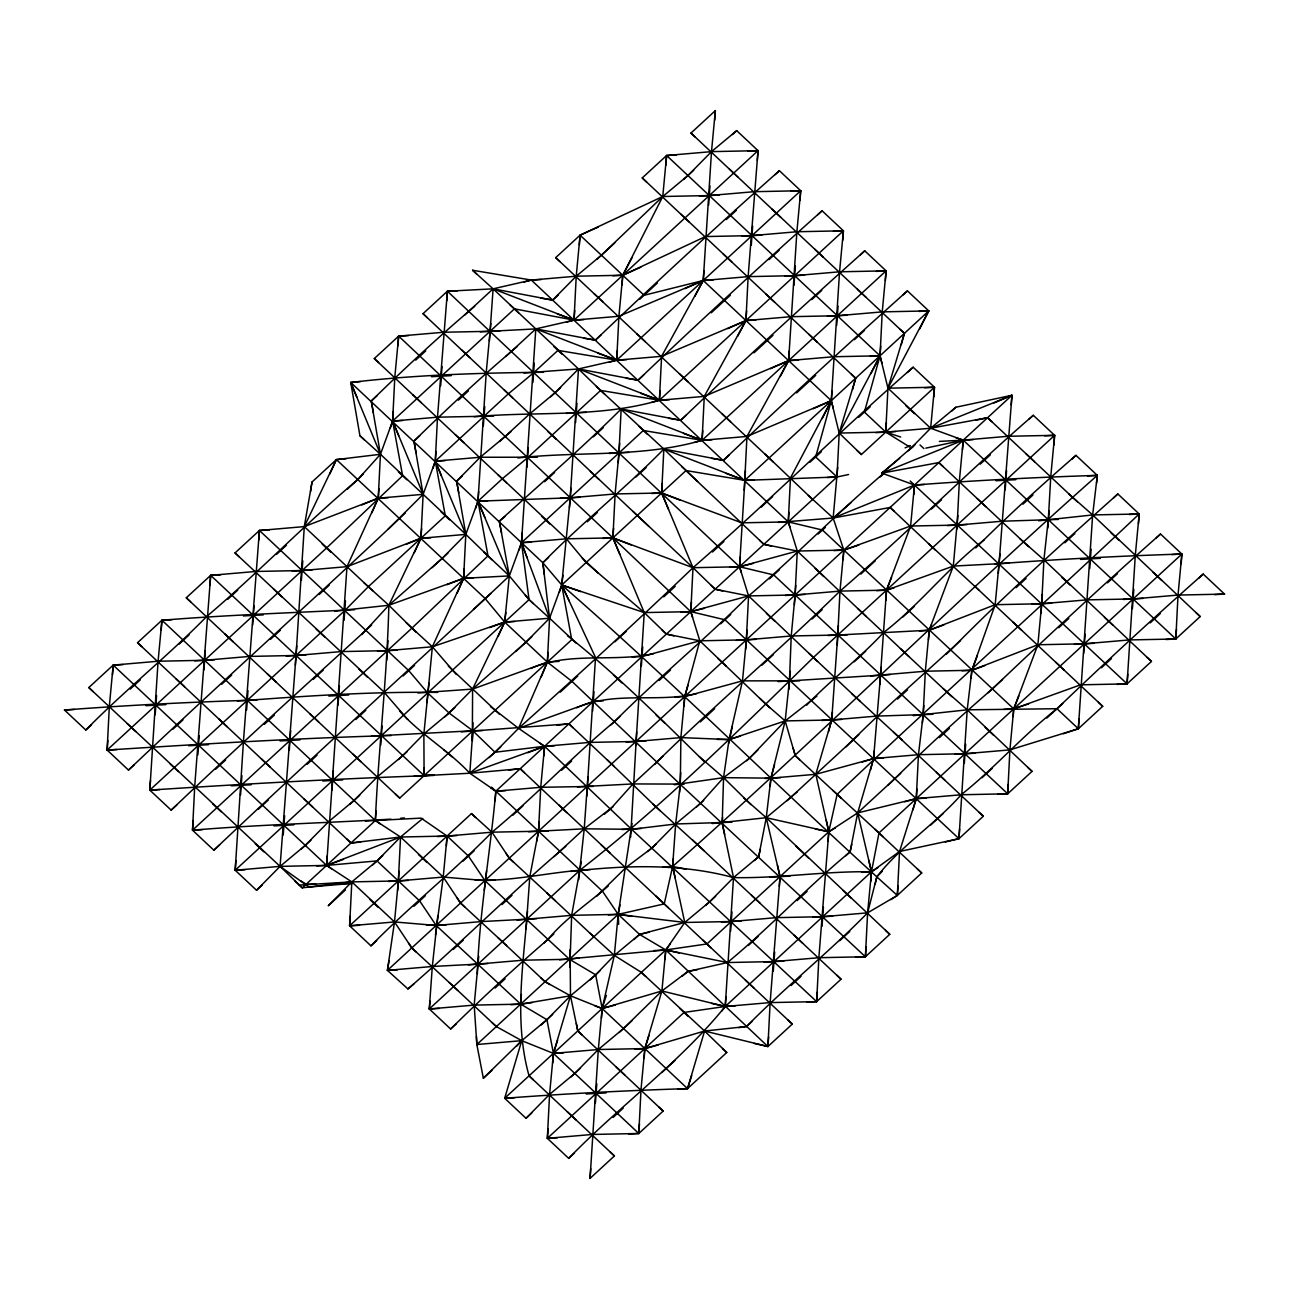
<?xml version="1.0" encoding="UTF-8"?>
<svg xmlns="http://www.w3.org/2000/svg" width="1289" height="1289" viewBox="0 0 1289 1289"><rect width="100%" height="100%" fill="white"/><g stroke="black" fill="none" stroke-linecap="round" stroke-linejoin="round"><path stroke-width="1.5" d="M424.21 767.6L424.097 775.64L434.006 774.802M472.354 740.482L472.95 722.726M635.864 745.413L644.258 612.597L612.903 537.867L398.655 336.123L374.293 358.568L378.563 362.563M680.673 772.594L679.577 792.252M422.776 818.483L400.557 837.012L377 860.907L351.816 881.885L349.609 925.808L370.958 945.836L376.694 940.567M387.957 640.665L386.781 660.306M533.324 1079.828L529.054 1075.832C514.005 1022.129 523.06 965.928 527.491 911.387M586.753 796.328L595.518 657.471L561.73 584.997L542.83 562.729L350.737 382.462C414.687 374.841 479.186 372.924 543.523 372.279M529.054 1075.832L614.418 1155.943L590.056 1178.388L598.305 1049.52L602.156 1008.497L614.337 955.391L618.188 914.368L631.997 823.526M744.252 490.352L746.959 436.439L788.61 360.614L789.303 350.962M789.11 689.18L791.237 635.976L795.087 594.97L797.279 551.048L788.256 521.884L790.463 477.945L831.292 400.67L831.985 391.018M790.35 671.376L785.178 720.922L770.919 778.153L766.246 817.709L758.689 856.605L754.387 860.569M837.27 645.016L839.977 591.103L843.812 550.081L833.161 518.017L837.689 467.343M911.226 447.944L885.736 432.105L887.944 388.182L904.411 333.352L690.985 133.057L715.347 110.612L714.654 120.264M886.01 600.126L886.51 590.136L910.614 526.041L914.465 485.035L881.902 473.127L914.981 444.705M956.954 529.086L959.354 481.168L963.205 440.145L930.642 428.238L887.944 388.182L880.033 355.796L882.24 311.874L886.091 270.851L864.742 250.823C802.596 306.331 741.03 362.644 680.737 420.278L668.975 418.313M472.322 740.724L472.596 689.083L504.676 622.071L505.868 612.356M107.825 740.402L107.132 750.053L128.481 770.081L134.217 764.812M112.497 674.759L113.19 665.108L158.08 661.241L204.613 660.29L249.502 656.423L296.035 655.473L340.924 651.606L387.457 650.639L432.363 646.772L504.676 622.071L549.565 618.204L576.344 643.292M150.507 780.457L149.814 790.109L171.163 810.137L176.899 804.868M155.179 714.831L156.565 695.528M161.238 629.886L161.931 620.235C226.042 615.095 290.315 612.807 354.539 609.745M193.189 820.513L192.512 830.18L213.845 850.208L219.581 844.923M197.878 754.887L199.247 735.584M203.92 669.942L205.305 650.639M209.978 584.997L210.671 575.345L255.56 571.478L302.093 570.528L346.983 566.661L420.923 538.254L465.812 534.387L492.14 559.909M235.871 860.585L235.194 870.236L256.527 890.264L262.263 884.979M240.56 794.942L241.929 775.64M246.618 709.997L247.987 690.695M252.66 625.068L254.046 605.766M258.718 540.123L259.411 530.472L304.301 526.605L378.241 498.199L423.13 494.332L465.812 534.387L463.605 578.31L457.208 593.037M283.242 834.998L284.611 815.695M289.3 750.069L290.67 730.75M295.358 665.124L296.728 645.821M301.4 580.179L302.786 560.876M327.309 855.751L326.616 865.402L331.499 868.77M331.982 790.125L333.352 770.822M338.04 705.18L339.41 685.877M344.082 620.235L345.468 600.932M378.934 488.547L378.241 498.199L371.828 512.909M350.302 916.157L349.609 925.808L359.55 925.293M393.29 411.4L392.613 421.052L390.229 428.351M397.979 345.774L398.655 336.123L443.561 332.256L499.778 331.096M376.05 810.878L375.357 820.529L302.238 887.847L295.084 881.128M380.722 745.235L382.092 725.933M421.616 528.603L420.923 538.254L414.349 552.675M397.657 890.586L399.042 871.283M435.988 451.472L435.295 461.124L432.911 468.423M440.661 385.83L442.03 366.527M446.719 300.885L447.396 291.233L493.107 288.833L531.326 280.067L576.231 276.2L622.764 275.25L640.907 267.161M427.03 702.602L432.363 646.772L463.605 578.31L464.298 568.658M435.473 935.137L443.239 877.068L447.09 836.045L421.068 818.112L365.415 821.045M446.397 845.697L447.09 836.045L491.979 832.178L548.212 831.034M478.67 491.528L477.977 501.179L475.593 508.478M483.343 425.886L484.728 406.583M489.401 340.957L493.107 288.833L472.596 270.255L531.326 280.067L541.267 279.536M505.771 790.64L495.83 791.172L469.808 773.239L472.837 730.766L449.055 712.978L427.706 692.95L408.806 670.683L259.411 530.472L235.033 552.917L239.303 556.912M477.333 973.727C479.363 912.435 490.352 852.11 495.83 791.172L836.996 476.994L848.613 474.513M484.213 890.248L486.549 870.816M495.137 800.823L495.83 791.172L490.787 787.869M522.174 533.034L521.481 542.685L529.054 599.627L533.324 603.639M526.847 467.408L528.232 448.105M532.905 382.462L534.274 363.16M552.739 1063.038L553.416 1053.387L546.923 1019.68L520.708 1004.147L521.401 994.48M526.073 928.853L529.795 876.729L538.512 831.228L539.205 821.576M548.051 652.476L547.358 662.127L541.316 676.773M574.701 310.472L574.024 320.123L566.532 322.169M579.389 244.846L580.066 235.178L662.755 196.508L687.955 175.53L711.496 151.635L736.696 130.64L758.029 150.668L757.352 160.319M543.877 755.934L544.57 746.283L518.549 728.349L490.497 706.565M569.529 507.463L570.914 488.16M575.587 422.518L576.973 403.215M548.051 1128.681L547.358 1138.332L568.707 1158.36L574.443 1153.075M570.141 949.606L570.479 995.785L577.794 1030.942L582.064 1034.954M617.383 350.527L616.706 360.179L609.23 362.225M622.071 284.901L622.764 275.25L662.755 196.508L666.606 155.502L711.496 151.635L758.029 150.668L748.136 276.636L745.928 320.558L737.582 336.365M587.945 776.687L584.223 828.811L578.729 879.614M592.618 711.061L593.987 691.758M613.596 528.216L612.903 537.867L619.8 554.189M618.269 462.574L619.655 443.271M590.056 1178.388L590.733 1168.736M595.421 1103.094L596.791 1083.791M601.464 1018.149L602.156 1008.497L606.329 995.398M665.914 165.153L666.606 155.502L676.548 154.97M660.081 390.599L659.388 400.251L651.912 402.281M636.685 731.814L630.643 837.222M641.358 666.171L642.728 646.869M662.337 483.343L661.644 492.994L692.999 567.708L715.153 589.202L722.758 591.023M639.473 1123.847L638.796 1133.498L628.855 1134.03M644.162 1058.221L644.838 1048.569L661.902 990.967L665.752 949.945L684.765 922.473L709.949 901.494L733.505 877.6L758.689 856.605L760.365 849.129M703.923 270.851L703.246 280.503L694.884 296.309M708.612 205.209L709.981 185.906M665.06 959.596L665.752 949.945L670.409 943.822M702.763 430.655L702.07 440.306L694.594 442.353M684.04 706.227L684.733 696.576L699.814 640.81L690.791 611.647L692.999 567.708C767.761 502.388 838.366 432.54 913.144 367.204L934.477 387.232L933.8 396.883M691.468 601.995L690.791 611.647L692.628 617.383M746.621 310.907L745.928 320.558L704.277 396.384L702.07 440.306C642.18 457.772 579.18 451.134 517.84 457.949M751.294 245.264L752.663 225.962M745.445 470.711L739.532 566.757L748.555 595.921L746.347 639.843L742.496 680.866L729.058 739.548L723.564 777.654L722.178 823.043L733.505 877.6L725.24 1006.467L721.743 1011.059M740.208 557.106L739.532 566.757L741.368 572.493M722.597 817.242L722.178 823.043L724.692 834.628M745.654 649.495L747.024 630.192M725.933 996.816L725.24 1006.467C679.255 1063.264 619.268 1106.059 568.707 1158.36M730.605 931.174L731.975 911.871M793.976 285.32L795.345 266.017M800.034 200.391L800.711 190.74L779.378 170.696C716.99 225.929 655.698 282.678 595.357 340.151L583.611 338.185M790.109 527.62L788.256 521.884L788.949 512.216M794.395 604.622L795.764 585.319M768.615 1036.872L767.922 1046.523L754.242 1043.446M773.287 971.229L774.673 951.926M779.346 886.3L780.038 876.633L777.444 865.145M836.658 325.392L838.043 306.073M842.716 240.447L843.409 230.795L822.06 210.768C759.914 266.275 698.348 322.588 638.039 380.207L626.293 378.257M838.446 625.374L831.711 719.971L828.585 731.508M843.135 559.732L843.812 550.081L910.614 526.041L957.147 525.09L1002.036 521.223L1058.333 519.419M817.355 991.982L816.662 1001.634L806.721 1002.165M822.028 926.356L823.413 907.053M828.086 841.411L828.779 831.759L837.157 794.314C936.749 699.766 1039.321 608.376 1139.186 513.989L1117.837 493.961C1060.911 544.796 1003.986 595.631 950.525 650.236L946.239 654.184M880.725 346.145L880.033 355.796L864.403 412.077L885.736 432.105L900.689 437.035M885.398 280.503L886.091 270.851L839.558 271.802L794.668 275.669L748.136 276.636L703.246 280.503L644.097 295.278L580.066 235.178L555.704 257.623L559.974 261.635M612.823 275.765L622.764 275.25L705.454 236.564L751.986 235.613L796.876 231.746L843.409 230.795L839.558 271.802L831.292 400.67L839.203 433.072L885.736 432.105L886.429 422.454M879.759 684.733L886.51 590.136L891.634 577.246M866.095 947.109L865.402 956.76L855.461 957.276M870.768 881.467L871.461 871.815L879.017 832.92L1181.868 554.044L1160.519 534.017C1103.448 584.481 1047.667 636.283 992.401 688.842C956.502 719.89 921.554 751.938 887.912 785.468M913.772 494.686L914.465 485.035C975.338 480.443 1036.292 477.284 1097.31 475.383L1096.585 483.198M898.03 885.769L897.337 895.42L890.908 899.609M916.946 788.981L916.253 798.632L912.966 809.863M923.826 705.486L922.408 722.952M928.499 639.86L929.192 630.208L953.296 566.097L957.84 515.439M962.512 449.797L963.205 440.145L955.729 437.696M959.628 829.036L958.952 838.688L945.272 842.007M964.317 763.394L965.687 744.091M998.331 573.347L1011.946 395.272L955.826 407.26L930.642 428.238L908.471 450.747M1005.194 489.852L1006.58 470.549M1011.253 404.923L1011.946 395.272L930.642 428.238L885.736 432.105M1008.369 784.147L1007.692 793.798L997.75 794.33M1013.186 716.587L1013.734 708.869L1037.854 644.758L1041.705 603.751L1043.913 559.829L1049.262 510.605M1041.013 613.403L1042.382 594.1M1053.935 444.979L1054.628 435.328L1033.295 415.3C967.362 472.241 905.99 534.162 839.977 591.103C780.522 649.398 716.765 703.133 657.342 761.493L654.667 764.474M1079.022 719.101L1078.329 728.752L1063.312 733.763M1083.695 653.459L1085.08 634.156M1089.753 568.513L1091.122 549.211M1127.762 674.211L1127.069 683.863L1117.128 684.395M1132.435 608.585L1133.821 589.282M1138.493 523.64L1139.186 513.989L1092.653 514.939L1038.644 520.788M1176.503 629.338L1175.81 638.99L1165.868 639.505M1181.175 563.696L1181.868 554.044C1120.85 555.946 1059.896 559.104 999.023 563.696L995.189 564.147M490.819 323.491L486.243 372.312L477.977 501.179L487.983 555.881L411.836 628.21L192.512 830.18L194.72 786.242L210.671 575.345L220.612 574.83M430.027 1001.15L429.285 1008.965L450.634 1028.993L456.37 1023.708M478.751 956.261L474.175 1005.098L476.849 1044.525L483.343 1078.232L491.931 1070.321M874.619 828.94L921.699 872.975L897.337 895.42L867.61 912.838L822.72 916.705L776.187 917.655L731.298 921.522L684.765 922.473L639.537 934.412L614.337 955.391L595.663 974.806L570.479 995.785L553.416 1053.387L549.565 1094.393L547.358 1138.332L557.299 1137.8M715.347 110.612L711.496 151.635L703.246 280.503L661.595 356.312L659.388 400.251C599.192 418.007 535.837 411.127 474.094 416.766M673.357 858.651L672.616 866.466L664.238 903.911L792.3 1024.078L767.922 1046.523L704.584 1031.023L641.374 972.389L614.337 955.391L589.556 932.817M728.688 743.463L732.378 726.19M770.194 785.968L770.919 778.153L774.56 764.683M832.436 712.156L831.711 719.971L815.808 774.286L828.779 831.759L818.869 957.711L816.662 1001.634L770.129 1002.6L725.24 1006.467L684.056 1012.445L547.358 1138.332L592.263 1134.465L638.796 1133.498L663.158 1111.07L577.794 1030.942L576.344 1023.45M881.177 667.267L873.571 758.56L870.462 770.113M874.313 750.762L873.571 758.56L857.684 812.892L850.112 851.787L845.81 855.751M971.149 678.078L971.874 670.264L995.172 604.702L999.926 553.932M1047.844 528.071L1050.777 476.334L1054.628 435.328L1008.095 436.278L963.205 440.145L925.84 448.137M581.307 861.922L571.655 915.335L569.835 967.249M428.899 683.234L423.872 733.957L424.097 775.64L210.671 575.345L186.293 597.79L190.563 601.802M562.922 575.281L561.73 584.997L559.345 592.296M310.568 491.625L312.002 482.038L336.381 459.593L380.448 454.276L423.13 494.332L420.923 538.254L388.843 605.266L361.822 634.575M389.069 960.579L387.425 970.359L407.936 988.937L413.866 983.99M437.809 915.689L432.314 966.492L429.285 1008.965L439.227 1008.433M536.869 841.008L538.512 831.228L540.719 787.305L544.57 746.283L539.527 742.996M312.002 482.038L304.301 526.605L296.035 655.473L280.084 866.369L256.527 890.264M620.009 904.894L618.188 914.368L618.672 924.374M851.787 844.295L850.112 851.787C807.623 886.961 769.936 927.371 727.447 962.545L687.907 971.439L661.902 990.967L623.505 1028.525L598.305 1049.52L574.765 1073.415L549.565 1094.393L526.025 1118.304L504.676 1098.26L521.739 1040.658L546.923 1019.68L570.479 995.785L602.156 1008.497L687.536 1088.625L726.754 1052.501L704.584 1031.023L644.838 1048.569L634.913 1049.085M875.134 884.335L876.81 876.842C901.075 845.568 935.137 824.396 961.159 794.765C994.85 768.018 1022.983 735.213 1056.996 708.724C1104.786 662.804 1153.51 617.914 1203.201 574.072L1224.55 594.1L1214.609 594.632M852.545 389.487L855.67 378.225L642.244 177.93L666.606 155.502L880.033 355.796L881.982 363.321M901.285 344.614L904.411 333.352L900.141 329.34M688.02 685.345L684.733 696.576L680.882 737.598L680.318 784.437L675.645 823.993L672.616 866.466L684.765 922.473L618.188 914.368L571.655 915.335L517.002 920.04M649.012 1035.47L644.838 1048.569L641.004 1089.576L638.796 1133.498L553.416 1053.387L557.589 1040.287M691.694 1075.525L687.536 1088.625L677.595 1089.141M519.096 549.984L521.481 542.685L535.805 328.888L493.107 288.833L464.443 315.225M977.384 655.602L971.874 670.264L967.201 709.82L958.952 838.688L899.545 851.497L871.461 871.815L725.24 1006.467L711.56 1003.39M1018.874 695.963L1013.734 708.869L1009.899 749.876L1007.692 793.798L961.159 794.765L916.253 798.632L857.684 812.892L828.779 831.759L706.92 943.967L665.752 949.945L559.507 959.789M931.528 624.633L929.192 630.208L925.341 671.215L923.133 715.137L918.461 754.693L916.253 798.632L899.545 851.497L897.337 895.42C783.986 793.508 676.709 685.071 561.73 584.997L570.221 497.812L578.487 368.944L535.805 328.888L480.153 331.821M329.791 474.014L336.381 459.593L346.129 458.755M498.102 636.492L504.676 622.071L509.316 575.909L521.481 542.685L643.34 430.494L702.07 440.306L712.011 439.775M822.205 418.571L831.292 400.67L703.246 280.503L618.913 316.256L574.024 320.123L535.805 328.888L505.691 356.602M870.945 373.681L880.033 355.796L833.5 356.747L788.61 360.614L704.277 396.384L659.388 400.251L600.642 390.422L578.487 368.944L523.898 373.004M919.685 328.808L928.773 310.907L907.424 290.879C845.278 346.387 783.728 402.7 723.419 460.334L711.673 458.368M632.029 257.687L622.764 275.25L618.913 316.256L616.706 360.179L578.487 368.944L554.931 392.839L529.747 413.833L499.649 441.547M780.264 376.42L788.61 360.614L796.876 231.746L800.711 190.74L754.194 191.69L709.288 195.557L662.755 196.508L601.415 255.222L576.231 276.2L552.675 300.095L540.929 298.13M884.125 472.95C837.512 512.555 795.281 556.542 748.555 595.921C705.389 639.328 657.793 678.03 614.644 721.437C572.155 756.611 534.468 797.005 491.979 832.178C453.229 871.799 409.709 906.231 370.958 945.836M516.631 1046.169L521.739 1040.658L553.416 1053.387L563.357 1052.855M437.648 692.419C374.148 691.516 310.681 695.673 247.295 700.346C186.277 702.247 125.323 705.421 64.45 709.997L85.799 730.025C124.55 690.421 168.069 655.972 206.82 616.368C258.654 572.477 305.702 523.447 357.714 479.621L363.256 473.998M128.481 770.081C219.71 683.234 313.839 599.756 405.31 512.941M171.163 810.137C236.95 747.282 304.446 686.296 371.667 624.988M213.845 850.208C311.326 757.69 411.545 668.363 509.316 575.909L499.326 521.207C540.204 484.003 582.048 448.04 621.169 409L680.737 420.278L686.457 414.994M494.831 880.065L484.906 880.596L443.239 877.068L398.349 880.935L351.816 881.885L328.26 905.78L345.468 889.942M450.634 1028.993C482.15 998.008 514.617 968.055 548.115 939.23C565.436 918.413 588.01 903.589 608.279 886.026M975.725 547.922C1007.998 515.842 1041.528 485.099 1075.977 455.355L1097.31 475.383L1092.653 514.939L1078.329 728.752L1009.899 749.876L964.994 753.743L918.461 754.693L873.571 758.56L815.808 774.286L770.919 778.153L723.564 777.654L674.356 784.743M882.353 871.219L876.81 876.842L867.61 912.838L865.402 956.76L818.869 957.711L773.98 961.578L727.447 962.545L665.752 949.945L653.829 950.573M757.98 749.876L746.718 760.768M846.051 746.863C882.675 709.772 922.038 675.742 960.482 640.585M483.343 1078.232L521.739 1040.658L496.346 1026.576L492.076 1022.58M1087.384 475.915L1097.31 475.383C953.119 602.865 816.936 739.145 672.616 866.466L662.691 866.981M388.07 529.312L423.13 494.332L435.295 461.124L437.503 417.185L447.396 291.233L457.096 291.04M473.45 609.439L490.883 593.407M427.303 317.69L423.034 313.678L447.396 291.233L739.532 566.757L773.738 574.942L1007.692 793.798L1032.054 771.37L967.201 709.82L943.242 688.697M377 395.755L371.264 401.024L380.448 454.276L378.241 498.199L346.983 566.661L326.616 865.402L351.816 881.885L394.498 921.941L411.787 947.914L416.057 951.926M415.703 360.114L425.741 350.866M93.082 691.565L88.812 687.553L113.19 665.108L123.132 664.592M141.822 646.675L137.552 642.679L161.931 620.235L171.872 619.703M85.799 730.025L91.519 724.74M130.237 689.099L140.259 679.867M178.978 644.226L189 634.978M227.718 599.337L237.74 590.104M276.442 554.463L286.48 545.215M347.482 489.047L357.714 479.621L380.448 454.276L392.613 421.052L394.821 377.129L398.655 336.123L408.597 335.591M558.411 294.81L552.675 300.095L493.107 288.833L574.024 320.123L583.949 319.608M597.113 259.17L614.74 242.944M683.653 179.493L693.691 170.245M732.394 134.604L736.696 130.64M419.682 435.811L413.946 441.096L423.13 494.332L392.613 421.052L514.456 308.861L574.024 320.123L758.029 150.668L748.103 151.2M458.385 400.17L468.423 390.921M172.919 729.171L182.957 719.923M221.66 684.282L231.698 675.049M270.4 639.392L280.422 630.16M319.14 594.519L329.162 585.27M601.093 334.882L595.357 340.151L535.805 328.888L616.706 360.179L626.647 359.663M639.795 299.241L657.422 283M726.335 219.549L736.373 210.3M775.076 174.66L779.378 170.696M462.364 475.867L456.628 481.151L465.812 534.387L442.272 558.282L388.843 605.266L334.834 611.115M550.629 396.803L560.667 387.554M432.041 567.708L448.008 553.013M215.601 769.227L225.639 759.978M264.342 724.337L274.38 715.105M313.082 679.464L323.12 670.216M643.775 374.938L638.039 380.207L578.487 368.944L659.388 400.251L669.329 399.719M711.254 312.792L730.315 295.245M769.017 259.605L779.055 250.372M817.758 214.715L822.06 210.768M544.586 481.748L554.608 472.499M593.327 436.858L603.349 427.626M258.283 809.283L268.321 800.034M307.024 764.393L317.062 755.161M355.764 719.52L365.802 710.271M403.07 675.952L414.542 665.398M753.952 352.848L772.997 335.301M811.699 299.66L821.738 290.428M860.44 254.787L864.742 250.823M548.566 557.444L542.83 562.729L549.565 618.204L547.358 662.127L518.549 728.349L494.992 752.244L469.808 773.239L414.156 776.171M587.268 521.803L597.306 512.555M636.009 476.914L646.047 467.681M300.965 849.338L311.003 840.106M349.706 804.465L359.744 795.216M398.446 759.575L407.131 751.584M444.753 716.942L454.791 707.693M515.793 651.525L531.761 636.83M729.155 455.049L723.419 460.334L663.851 449.055L600.642 390.422L527.539 457.756L502.356 478.735L477.977 501.179L465.812 534.387L435.295 461.124L508.398 393.79L533.598 372.811L557.96 350.366L616.706 360.179L661.595 356.312L745.928 320.558L790.818 316.691L837.351 315.741L882.24 311.874L928.773 310.907L887.944 388.182L934.477 387.232L930.642 428.238L987.567 417.7L1077.346 501.808M796.634 392.903L815.679 375.357M854.398 339.716L864.42 330.483M903.138 294.843L907.424 290.879M395.449 794.088L399.719 798.084L571.736 639.698L561.73 584.997L686.022 470.549L744.752 480.362L754.452 480.169M372.698 864.855L382.736 855.622M489.143 757.642L500.728 746.976M560.28 692.145L577.698 676.097M614.966 641.777L626.438 631.207M663.706 596.888L675.178 586.334M712.446 552.014L723.919 541.444M761.187 507.125L772.659 496.571M809.927 462.252L821.399 451.682M858.667 417.362L870.139 406.808M907.408 372.489L913.144 367.204M513.538 862.164L509.268 858.152L491.979 832.178L471.452 813.601L349.609 925.808L394.498 921.941L436.165 925.47L446.091 924.954M857.104 450.554L861.374 454.55L934.477 387.232L924.551 387.763M413.962 906.248L425.418 895.678M462.703 861.358L474.159 850.804M512.877 815.164L522.899 805.915M561.601 770.274L571.639 761.042M610.341 725.401L620.38 716.152M659.082 680.511L670.554 669.958M720.696 623.779L730.734 614.531M769.436 578.89L779.474 569.657M818.177 534.017L825.363 527.394M880.226 476.882L883.094 474.239M910.985 448.556L913.595 446.155M951.524 411.223L955.826 407.26M407.936 988.937C461.639 942.468 511.556 892.149 565.79 846.325M453.196 949.461L463.234 940.229M501.937 904.588L511.975 895.339M554.012 856.637L584.223 828.811L613.097 806.64M663.062 756.208L632.963 783.938L610.229 809.283L604.315 814.229M700.346 721.888L714.67 708.692M761.944 665.156L773.416 654.603M812.118 618.962L822.156 609.713M860.859 574.072L875.279 560.796M931.512 509.026L941.55 499.778M980.252 464.137L990.274 454.904M1028.993 419.247L1033.295 415.3M495.073 988.067L505.095 978.834M543.813 943.194L553.835 933.945M984.232 539.833C947.786 567.692 919.879 604.75 883.481 632.609C859.602 658.631 830.986 679.48 806.737 705.099M1022.934 504.192L1032.972 494.96M1071.675 459.319L1075.977 455.355M656.407 843.924L647.658 851.594M696.543 806.962L703.713 800.372M816.92 696.108L785.178 720.922L749.586 758.125L723.564 777.654L700.845 802.999L675.645 823.993L652.105 847.888L626.083 867.416L596.533 896.403M854.188 661.789L865.66 651.235M902.928 616.915L914.449 606.297M476.463 1036.533L476.849 1044.525L618.188 914.368L664.238 903.911L601.173 844.859M541.122 1025.029L552.659 1014.395M589.927 980.075L599.965 970.843M633.962 939.536L639.537 934.412L649.124 932.221M1016.054 587.687L1026.092 578.439M1064.795 542.798L1074.833 533.565M1113.535 497.925L1117.837 493.961M787.144 800.695L858.78 734.714M897.498 699.073L907.52 689.841M705.647 905.458L715.685 896.209M514.617 1097.745L504.676 1098.26L665.752 949.945L679.432 953.022M526.025 1118.304L531.761 1113.019M570.463 1077.378L580.501 1068.13M619.203 1032.489L632.222 1020.501M900.657 773.319L857.684 812.892L871.461 871.815L867.61 912.838C828.859 952.442 785.339 986.875 746.589 1026.495L738.742 1027.639M939.359 737.679L949.397 728.43M988.099 692.789L1002.52 679.512M1058.736 627.743L1068.774 618.494M1107.477 582.854L1117.515 573.621M1156.217 537.98L1160.519 534.017M748.329 945.514L758.367 936.265M797.069 900.624L807.107 891.392M613.145 1117.434L623.183 1108.186M661.885 1072.545L674.904 1060.573M930.449 825.25L943.339 813.375M982.041 777.734L992.079 768.502M1046.861 718.037L1062.716 703.44M1101.434 667.799L1111.456 658.55M1150.175 622.909L1160.197 613.677M1198.899 578.036L1203.201 574.072M752.309 1021.21L746.589 1026.495L704.584 1031.023L687.536 1088.625C626.502 1090.51 565.565 1093.684 504.676 1098.26M791.027 985.569L801.049 976.337M839.751 940.696L849.789 931.448M893.551 732.152L983.314 816.243L958.952 838.688L724.998 619.816L690.791 611.647L644.258 612.597L561.73 584.997L549.565 618.204L526.025 642.099L472.596 689.083L449.055 712.978L423.872 733.957L402.748 755.612L377.564 776.606L354.008 800.501L328.824 821.48L305.267 845.375L280.084 866.369L235.194 870.236L243.444 741.368L259.411 530.472L269.337 529.94M974.645 586.124L1102.707 706.308L1078.329 728.752L1056.996 708.724L967.201 709.82L913.192 715.669M1019.937 538.705L1043.913 559.829L1151.448 661.434L1127.069 683.863L1080.536 684.83L1013.734 708.869L1003.809 709.385M1068.678 493.816L1092.653 514.939L1200.188 616.545L1175.81 638.99L1129.277 639.94L1084.387 643.807L1037.854 644.758L971.874 670.264L961.932 670.779M692.596 840.041L841.04 979.205L816.662 1001.634L631.578 829.31L544.57 746.283L494.992 752.244L472.837 730.766L371.474 736.116M743.705 797.923L766.246 817.709L889.764 934.316L865.402 956.76L680.318 784.437L571.962 681.382L547.358 662.127L504.676 622.071L484.954 598.338L336.381 459.593L304.301 526.605L372.602 590.7M778.33 522.399L833.161 518.017L850.949 502.726M474.674 306.331C438.888 336.477 404.698 368.332 371.264 401.024L373.407 412.754M517.356 346.387C481.587 376.533 447.38 408.404 413.946 441.096L416.089 452.81M511.298 431.332L480.185 457.257L456.628 481.151L458.787 492.865M505.256 516.277L499.326 521.207L501.566 532.824M899.674 458.32L881.902 473.127L938.827 462.59L1028.606 546.681M797.375 791.784L766.246 817.709L712.237 823.558M681.978 976.369L687.907 971.439L697.526 969.666M885.108 470.807L881.902 473.127L963.205 440.145L1175.81 638.99L1178.017 595.067L1181.868 554.044L1171.927 554.576M877.873 867.626L871.461 871.815L861.519 872.347M835.385 827.892L828.779 831.759L815.276 829.004M598.225 227.09L580.066 235.178L576.231 276.2L574.024 320.123L557.251 313.872M685.087 288.591L703.246 280.503L713.171 279.971M727.769 328.647L745.928 320.558L755.87 320.026M770.451 368.702L788.61 360.614L798.552 360.098M813.133 408.758L831.292 400.67L833.242 408.194M993.658 403.086L1011.946 395.272L387.425 970.359L397.366 969.827M905.104 447.863L910.405 445.591M361.79 504.917L378.241 498.199L388.182 497.667M406.293 544.232L420.923 538.254L430.864 537.739M808.364 495.427L833.161 518.017L914.465 485.035L924.406 484.503M446.977 584.707L463.605 578.31L509.316 575.909L529.054 599.627L549.565 618.204L521.481 542.685L566.37 538.818L612.903 537.867L692.999 567.708L739.532 566.757L753.195 563.438M530.73 668.524C569.319 651.235 613.612 662.627 653.765 653.668M576.666 707.79C614.192 690.807 657.422 702.94 696.447 693.724M527.894 752.695L544.57 746.283L589.46 742.416L635.993 741.465L680.882 737.598L729.058 739.548L740.45 736.116M489.627 627.582L504.676 622.071L514.617 621.556M399.558 710.932C420.456 734.44 448.33 750.262 469.808 773.239L544.57 746.283L554.512 745.767M944.031 624.859L929.192 630.208L919.428 631.046M343.438 859.344L326.616 865.402L316.675 865.934M984.86 665.591L971.874 670.264L925.341 671.215L870.687 675.919M833.886 550.612L843.812 550.081L858.845 545.07M1028.767 703.842L1013.734 708.869L822.479 530.053L788.256 521.884L741.739 522.835L661.644 492.994L615.111 493.945L570.221 497.812L477.977 501.179L509.316 575.909L483.713 551.869M894.115 587.8L886.51 590.136L876.568 590.668M862.18 762.008L873.571 758.56L883.513 758.045M523.85 282.114L531.326 280.067L788.256 521.884M904.701 801.774L916.253 798.632L926.195 798.1M615.401 1004.985L602.156 1008.497L594.89 1005.855M658.099 1045.041L644.838 1048.569L598.305 1049.52L553.416 1053.387M704.455 608.311L690.791 611.647L680.85 612.162M975.966 420.182L987.567 417.7L991.837 421.712M833.161 518.017L890.103 507.463L935.556 550.21M570.801 871.428C625.004 865.29 680.334 863.147 733.505 877.6C779.636 878.502 825.314 870.913 871.461 871.815L868.867 860.327M510.766 1004.663L520.708 1004.147L570.479 995.785L545.086 981.702L540.816 977.69M579.18 957.936L569.448 959.258L522.915 960.208L468.261 964.913M1044.686 435.843L1054.628 435.328L813.391 657.471C738.307 730.992 663.336 805.158 580.372 869.833L429.285 1008.965L474.175 1005.098L520.708 1004.147L532.389 1002.552M557.041 725.272L568.932 723.838L614.321 766.601M508.527 770.129L520.192 768.727L567.031 812.811M299.322 885.108L351.816 881.885L352.638 883.336L309.022 887.041L280.084 866.369L88.812 687.553M351.816 881.885L302.238 887.847L280.084 866.369L326.616 865.402L377 860.907L419.698 900.963L436.165 925.47L520.708 1004.147M461.285 731.878L568.932 723.838L573.202 727.85M469.808 773.239L520.192 768.727L524.462 772.739M390.857 819.143C324.764 823.027 258.525 824.654 192.512 830.18L202.437 829.649M400.557 818.273L404.424 817.919M360.678 842.104L350.979 842.974L346.709 838.962M360.501 381.608L350.737 382.462L359.921 435.698L364.191 439.71M932.898 714.299L876.601 716.104L831.711 719.971L785.178 720.922L729.058 739.548L717.216 739.419M495.83 791.172L540.719 787.305L593.166 786.403M684.217 784.099L632.963 783.938L577.311 786.87M641.342 828.473L621.878 829.52M731.943 822.189L675.645 823.993L631.578 829.31L584.223 828.811L528.571 831.743M476.849 1044.525L521.739 1040.658M559.12 661.37L547.358 662.127L472.596 689.083L417.878 692.983M699.363 196.073L719.23 195.026M790.785 191.255L800.711 190.74L616.706 360.179L598.08 353.25M742.045 236.145L761.912 235.097M833.467 231.311L843.409 230.795L659.388 400.251L640.762 393.306M784.727 276.2L804.594 275.153M876.149 271.383L886.091 270.851L702.07 440.306L683.444 433.362M827.409 316.256L847.292 315.209M918.831 311.439L928.773 310.907L744.752 480.362L726.142 473.417M431.412 376.71L451.279 375.647M870.091 356.312L880.033 355.796L839.203 433.072L836.996 476.994L827.071 477.526M402.539 420.536L392.613 421.052L402.603 475.754L326.455 548.083L107.132 750.053L109.339 706.13L113.19 665.108L326.616 865.402L400.557 837.012L447.09 836.045L468.439 856.073L484.906 880.596L506.239 900.624L569.448 959.258L595.663 974.806L602.156 1008.497L661.902 990.967L725.24 1006.467L735.181 1005.936M566.338 413.398L586.221 412.351M875.811 432.637L895.678 431.589M445.237 460.592L435.295 461.124L445.301 515.809L368.332 586.688L344.775 610.583L149.814 790.109L158.08 661.241L161.931 620.235L375.357 820.529L380.239 823.897M537.481 457.224L480.185 457.257L435.295 461.124L441.402 475.705M609.02 453.454L628.903 452.407M939.359 441.402L973.147 439.63M560.28 498.327L580.163 497.28M651.718 493.51L661.644 492.994L680.028 500.1M995.946 480.733L1015.829 479.685M531.422 542.17L521.481 542.685L527.12 557.718M602.978 538.399L612.903 537.867L631.304 544.989M1129.245 514.504L1139.186 513.989L1135.335 554.995L1127.069 683.863L910.195 481.023M947.206 525.606L967.088 524.559M292.152 571.059L312.035 570.012M729.59 567.289L739.532 566.757L797.279 551.048L843.812 550.081M1008.949 563.164L953.296 566.097L886.51 590.136L839.977 591.103L795.087 594.97L748.555 595.921L715.153 589.202L710.884 585.19M1080.504 559.394L1100.371 558.346M243.412 615.933L263.294 614.885M785.146 595.486L805.013 594.438M1031.764 604.267L1051.631 603.22M1123.186 599.449L1143.069 598.402M194.671 660.822L214.554 659.775M286.094 655.988L305.976 654.941M377.532 651.171L397.399 650.123M736.406 640.375L756.272 639.328M827.828 635.541L929.192 630.208L995.172 604.702L1041.705 603.751L1086.595 599.884L1133.128 598.934L1178.017 595.067L1224.55 594.1M632.109 657.052L642.051 656.52L699.814 640.81L746.347 639.843L791.237 635.976L847.453 634.832M1074.446 644.339L1094.329 643.292M64.45 709.997L74.391 709.466M145.931 705.695L165.814 704.648M237.369 700.878L257.236 699.83M328.792 696.06L348.658 694.997M890.393 674.566L778.218 681.607M799.776 680.834L742.496 680.866L684.733 696.576L674.792 697.107M603.236 700.878L593.311 701.409L518.549 728.349C577.553 675.613 635.912 622.41 692.999 567.708L633.012 511.427M117.073 749.537L107.132 750.053C201.777 744.043 296.438 738.194 391.244 735.552M188.629 745.751L208.496 744.704M280.051 740.933L299.918 739.886M821.77 720.487L841.653 719.439M626.051 741.981L645.934 740.933M159.755 789.593L149.814 790.109C244.411 783.921 339.039 778.588 433.781 775.446M231.311 785.823L251.178 784.775M322.733 780.989L342.6 779.942M955.068 754.274L974.935 753.227M764.957 778.475L780.86 777.638M273.993 825.878L293.86 824.831M437.148 836.577L457.031 835.53M245.136 869.704L235.194 870.236L529.054 599.627L525.268 595.18M388.408 881.45L408.291 880.403M770.097 877.164L789.964 876.117M536.707 918.67L481.055 921.603L436.165 925.47L426.433 924.986M608.247 914.9L618.188 914.368L632.061 916.35M721.357 922.054L741.223 920.991M812.779 917.22L832.662 916.173M487.967 963.56L432.314 966.492L387.425 970.359L394.498 921.941L398.349 880.935L400.557 837.012L375.357 820.529C378.499 748.683 387.135 677.176 388.843 605.266L363.933 582.709M764.039 962.11L783.921 961.062M586.173 1093.974L606.039 1092.927M493.719 416.041L437.503 417.185L392.613 421.052L398.72 435.634M487.677 500.986L477.977 501.179L484.873 517.501M473.305 578.117L463.605 578.31L388.843 605.266L416.105 632.206M472.837 730.766L482.521 730.573M590.072 869.624C551.724 871.38 513.747 881.74 475.174 880.097M315.805 884.093L306.105 884.302L301.062 880.999M327.438 883.851L352.638 883.336M686.119 869.221L672.616 866.466L675.21 877.954M771.499 546.133L763.894 544.312L759.624 540.317M674.018 635.896L666.413 634.075L662.143 630.079M580.678 591.603L561.73 584.997L569.335 601.222M550 984.619L545.086 981.702L498.005 937.667M443.706 749.65L452.584 757.223M499.375 714.17L448.298 666.059M699.283 756.595L723.564 777.654L750.955 804.578M598.193 573.122L582.322 558.105M555.704 257.623L773.287 461.945M900.415 648.657L951.91 696.688M510.057 304.881L518.613 312.889M851.691 693.546L902.219 740.128M423.034 313.678L512.555 397.818M769.871 707.79L759.93 698.429M374.293 358.568L506.496 482.763M832.758 790.334L883.287 836.932M359.921 435.698L380.448 454.276L350.737 382.462L356.844 397.109M660.339 810.845L653.104 804.207M235.033 552.917L383.623 691.661L407.614 719.391M546.729 892.778L593.826 936.813M186.293 597.79L399.719 798.084M137.552 642.679L350.979 842.974L400.557 837.012L443.239 877.068L460.527 903.041L464.797 907.037M449.265 982.54L496.346 1026.576M690.985 133.057L695.254 137.069M729.397 169.117L737.936 177.125M772.079 209.172L780.618 217.18M814.761 249.228L823.3 257.236M857.443 289.284L865.982 297.292M1110.538 532.421L1119.078 540.429M1153.22 572.477L1161.76 580.485M1195.918 612.533L1200.188 616.545M1025.996 453.76L1034.535 461.768M905.845 405.664L914.384 413.672M642.244 177.93L646.514 181.942M680.656 213.99L689.196 221.998M723.338 254.046L731.878 262.054M766.02 294.101L774.56 302.125M808.719 334.173L817.242 342.181M851.401 374.229L855.67 378.225L839.203 433.072L861.374 454.55M1061.798 577.311L1070.337 585.319M1104.48 617.367L1113.019 625.374M1147.178 657.422L1151.448 661.434M920.04 444.963L923.875 448.556M938.827 462.59L943.097 466.586M977.255 498.634L985.795 506.658M978.915 590.136L928.515 543.523M1013.057 622.184L1021.597 630.192M1055.755 662.24L1064.279 670.248M1098.437 702.296L1102.707 706.308M890.103 507.463L894.357 511.475M594.116 293.683L602.656 301.69M636.798 333.738L645.338 341.746M679.496 373.794L688.02 381.802M722.178 413.85L730.718 421.874M764.86 453.921L812.634 499.439M985.102 727.302L993.642 735.31M1027.784 767.358L1032.054 771.37M815.18 568.513L823.719 576.537M857.862 608.585L909.083 656.649M472.596 270.255L476.866 274.251M553.69 346.37L562.23 354.378M596.372 386.426L604.912 394.434M639.07 426.482L647.594 434.49M681.752 466.537L763.894 544.312L797.279 551.048L866.289 616.609M936.362 772.175L944.901 780.199M979.044 812.247L983.314 816.243M766.439 613.403L774.979 621.411M809.121 653.459L860.343 701.522M461.446 349.738L469.986 357.746M504.128 389.794L648.883 526.46M547.632 431.299L556.171 439.323M590.33 471.371L598.869 479.379M717.699 658.276L726.239 666.3M412.706 394.611L421.245 402.619M455.388 434.667L463.927 442.691M498.086 474.739L566.37 538.818L586.108 562.552L644.258 612.597L666.413 634.075L699.814 640.81L765.473 703.81L785.178 720.922L795.297 755.708L799.567 759.72M541.589 516.245L550.129 524.252M917.446 868.979L921.699 872.975M841.427 798.326L795.297 755.708L793.218 748.313M398.333 471.758L406.873 479.766M441.031 511.814L449.571 519.821M613.403 674.953L621.942 682.961M656.085 715.008L664.625 723.032M795.78 846.116L808.67 858.2M842.813 890.248L851.352 898.272M885.511 930.304L889.764 934.316M567.466 635.686C616.223 674.147 660.371 718.456 704.68 761.992M607.361 759.898L655.94 806.866L704.165 850.756M751.39 895.082L759.93 903.09M794.072 935.137L802.612 943.145M836.77 975.193L841.04 979.205M322.186 544.087L330.725 552.095M456.354 674.518L432.363 646.772L406.293 622.829M558.62 804.771L609.842 852.851M655.618 895.823L668.508 907.907M702.65 939.955L711.19 947.963M745.332 980.011L753.872 988.035M788.03 1020.082L792.3 1024.078M491.576 787.176L602.543 891.311L618.188 914.368L639.537 934.412L665.752 949.945L767.922 1046.523L770.129 1002.6L780.038 876.633L766.246 817.709L828.779 831.759L826.265 820.175M273.461 588.96L281.985 596.968M316.143 629.016L324.683 637.04M358.825 669.088L367.365 677.096M641.374 972.389L645.644 976.401M679.802 1008.433L688.326 1016.457M722.485 1048.505L726.754 1052.501M471.452 813.601L475.722 817.613M555.398 900.769L509.268 858.152L505.981 853.254M224.721 633.85L233.245 641.858M267.403 673.905L275.943 681.913M310.085 713.961L318.625 721.969M352.767 754.017L361.307 762.041M418.458 854.478L426.981 862.502M506.658 945.643L460.527 903.041L457.241 898.127M616.206 1067.002L624.746 1075.01M658.888 1107.058L663.158 1111.07M175.981 678.723L184.52 686.731M218.663 718.779L227.202 726.803M261.345 758.85L269.884 766.858M304.027 798.906L312.566 806.914M369.717 899.368L378.241 907.375M457.917 990.532L411.787 947.914L408.5 943.016M567.466 1111.875L576.006 1119.883M610.148 1151.931L614.418 1155.943M127.24 723.612L135.78 731.62M169.922 763.668L178.462 771.676M212.604 803.724L221.144 811.732M255.286 843.779L263.826 851.803M697.607 481.57L663.851 449.055C625.101 488.676 581.581 523.108 542.83 562.729L544.393 574.507M817.548 661.499L748.555 595.921L690.791 611.647L612.903 537.867L615.111 493.945L618.962 452.922L621.169 409L702.07 440.306L746.959 436.439L831.292 400.67L815.663 456.967L836.996 476.994L744.752 480.362L663.851 449.055L661.644 492.994L668.54 509.316"/></g></svg>
